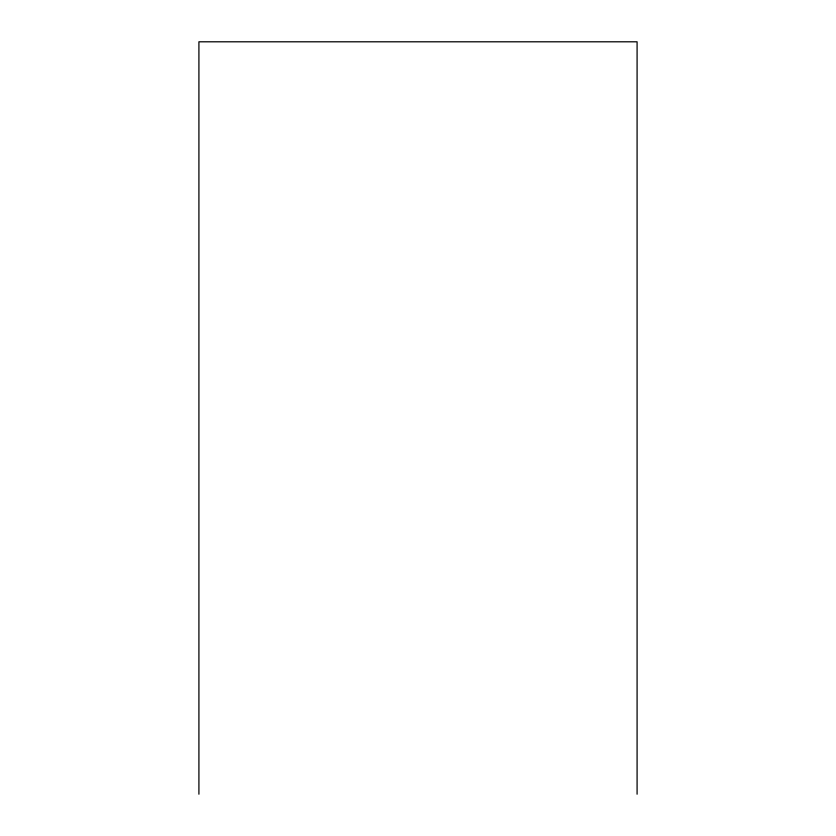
<?xml version="1.0" encoding="UTF-8"?>
<svg xmlns="http://www.w3.org/2000/svg" width="836" height="836" viewBox="0 0 836 836"><rect width="100%" height="100%" fill="white"/><g stroke="black" fill="none" stroke-linecap="round" stroke-linejoin="round"><path stroke-width="1.25" d="M637.084 794.2L637.084 41.8L198.916 41.8L198.916 794.2"/></g></svg>
